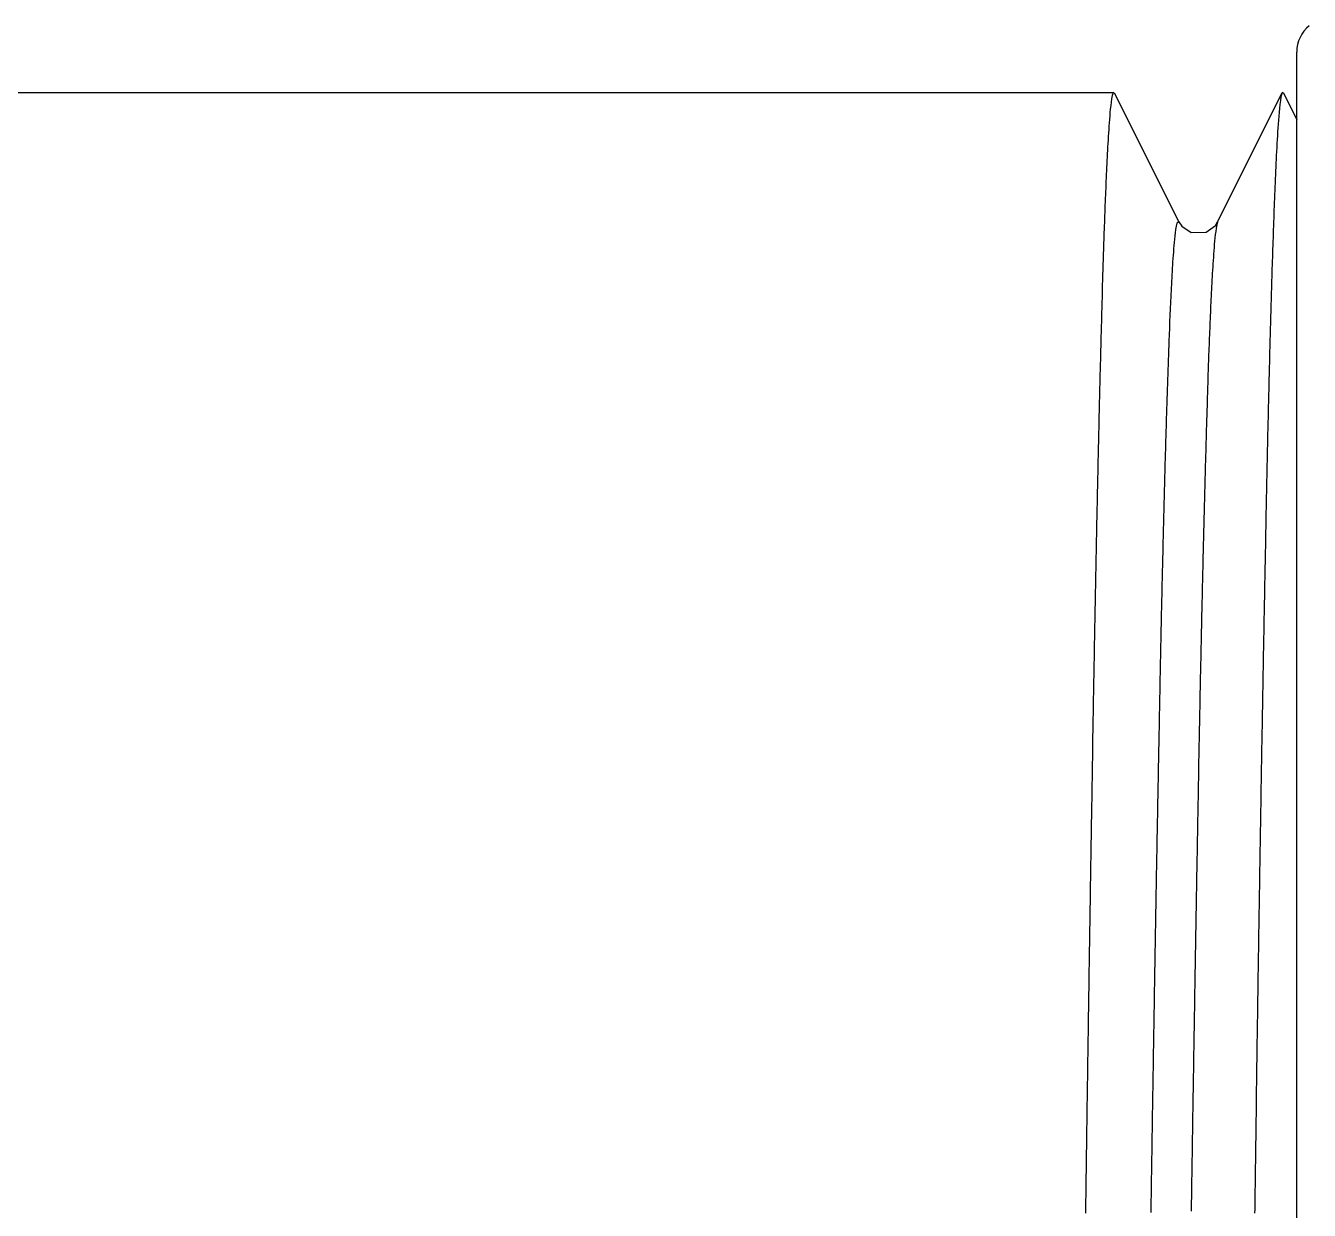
# Model space of a CAD drawing. Header units: millimetres. Extents: x 0 to 3800, y -67 to 2530.
# Drawn here: x 3271.89 to 3283.58, y 903.16 to 913.94 of the extents above; entities that cross this region are included whole.
import ezdxf

# ---------------------------------------------------------------- set-up
doc = ezdxf.new("R2010")
doc.units = ezdxf.units.MM
doc.layers.add('내부선 및 부속', color=4, linetype='Continuous')

msp = doc.modelspace()

# ---------------------------------------------------------------- linework, layer by layer
at = {"layer": '내부선 및 부속', "linetype": 'Continuous'}
for p, q in [((3283.461, 871.903), (3283.461, 913.701)), ((3261.559, 913.333), (3281.793, 913.333)), ((3261.559, 913.333), (3281.793, 913.333)), ((3281.799, 913.328), (3282.386, 912.155)), ((3282.741, 912.155), (3283.327, 913.328)), ((3283.333, 913.333), (3283.327, 913.328)), ((3283.339, 913.328), (3283.333, 913.333)), ((3283.339, 913.328), (3283.461, 913.083))]:
    msp.add_line(p, q, dxfattribs=at)
at = {"layer": '내부선 및 부속', "linetype": 'Continuous', "flags": 128}
for points in [[(3281.793, 913.334), (3281.781, 913.306), (3281.775, 913.275), (3281.77, 913.244), (3281.767, 913.213), (3281.763, 913.182), (3281.76, 913.151), (3281.758, 913.119), (3281.755, 913.088), (3281.753, 913.057), (3281.751, 913.026), (3281.749, 912.994), (3281.747, 912.963), (3281.745, 912.932), (3281.743, 912.901), (3281.741, 912.869), (3281.739, 912.838), (3281.738, 912.807), (3281.736, 912.775), (3281.734, 912.744), (3281.733, 912.713), (3281.731, 912.682), (3281.73, 912.65), (3281.728, 912.619), (3281.727, 912.588), (3281.726, 912.556), (3281.724, 912.525), (3281.723, 912.494), (3281.722, 912.462), (3281.72, 912.431), (3281.719, 912.4), (3281.718, 912.369), (3281.717, 912.337), (3281.715, 912.306), (3281.714, 912.275), (3281.713, 912.243), (3281.712, 912.212), (3281.711, 912.181), (3281.71, 912.149), (3281.708, 912.118), (3281.707, 912.087), (3281.706, 912.055), (3281.705, 912.024), (3281.704, 911.993), (3281.703, 911.962), (3281.702, 911.93), (3281.701, 911.899), (3281.7, 911.868), (3281.699, 911.836), (3281.698, 911.805), (3281.697, 911.774), (3281.696, 911.742), (3281.695, 911.711), (3281.694, 911.68), (3281.693, 911.648), (3281.692, 911.617), (3281.691, 911.586), (3281.69, 911.554), (3281.689, 911.523), (3281.689, 911.492), (3281.688, 911.461), (3281.687, 911.429), (3281.686, 911.398), (3281.685, 911.367), (3281.684, 911.335), (3281.683, 911.304), (3281.682, 911.273), (3281.682, 911.241), (3281.681, 911.21), (3281.68, 911.179), (3281.679, 911.147), (3281.678, 911.116), (3281.677, 911.085), (3281.677, 911.053), (3281.676, 911.022), (3281.675, 910.991), (3281.674, 910.959), (3281.673, 910.928), (3281.673, 910.897), (3281.672, 910.866), (3281.671, 910.834), (3281.67, 910.803), (3281.669, 910.772), (3281.669, 910.74), (3281.668, 910.709), (3281.667, 910.678), (3281.666, 910.646), (3281.666, 910.615), (3281.665, 910.584), (3281.664, 910.552), (3281.663, 910.521), (3281.663, 910.49), (3281.662, 910.458), (3281.661, 910.427), (3281.66, 910.396), (3281.66, 910.364), (3281.659, 910.333), (3281.658, 910.302), (3281.658, 910.27), (3281.657, 910.239), (3281.656, 910.208), (3281.656, 910.208), (3281.655, 910.177), (3281.655, 910.145), (3281.654, 910.114), (3281.653, 910.083), (3281.653, 910.051), (3281.652, 910.02), (3281.651, 909.989), (3281.651, 909.957), (3281.65, 909.926), (3281.649, 909.895), (3281.649, 909.863), (3281.648, 909.832), (3281.647, 909.801), (3281.647, 909.769), (3281.646, 909.738), (3281.645, 909.707), (3281.645, 909.675), (3281.644, 909.644), (3281.643, 909.613), (3281.643, 909.581), (3281.642, 909.55), (3281.641, 909.519), (3281.641, 909.487), (3281.64, 909.456), (3281.639, 909.425), (3281.639, 909.393), (3281.638, 909.362), (3281.638, 909.331), (3281.637, 909.3), (3281.636, 909.268), (3281.636, 909.237), (3281.635, 909.206), (3281.634, 909.174), (3281.634, 909.143), (3281.633, 909.112), (3281.633, 909.08), (3281.632, 909.049), (3281.631, 909.018), (3281.631, 908.986), (3281.63, 908.955), (3281.63, 908.924), (3281.629, 908.892), (3281.628, 908.861), (3281.628, 908.83), (3281.627, 908.798), (3281.627, 908.767), (3281.626, 908.736), (3281.625, 908.704), (3281.625, 908.673), (3281.624, 908.642), (3281.624, 908.61), (3281.623, 908.579), (3281.622, 908.548), (3281.622, 908.516), (3281.621, 908.485), (3281.621, 908.454), (3281.62, 908.422), (3281.62, 908.391), (3281.619, 908.36), (3281.618, 908.329), (3281.618, 908.297), (3281.617, 908.266), (3281.617, 908.235), (3281.616, 908.203), (3281.616, 908.172), (3281.615, 908.141), (3281.614, 908.109), (3281.614, 908.078), (3281.613, 908.047), (3281.613, 908.015), (3281.612, 907.984), (3281.612, 907.953), (3281.611, 907.921), (3281.611, 907.89), (3281.61, 907.859), (3281.609, 907.827), (3281.609, 907.796), (3281.608, 907.765), (3281.608, 907.733), (3281.607, 907.702), (3281.607, 907.671), (3281.606, 907.639), (3281.606, 907.608), (3281.605, 907.577), (3281.605, 907.545), (3281.604, 907.514), (3281.603, 907.483), (3281.603, 907.451), (3281.602, 907.42), (3281.602, 907.389), (3281.601, 907.358), (3281.601, 907.326), (3281.6, 907.295), (3281.6, 907.264), (3281.599, 907.232), (3281.599, 907.201), (3281.598, 907.17), (3281.598, 907.138), (3281.597, 907.107), (3281.597, 907.076), (3281.597, 907.076), (3281.596, 907.044), (3281.596, 907.013), (3281.595, 906.982), (3281.595, 906.95), (3281.594, 906.919), (3281.594, 906.888), (3281.593, 906.856), (3281.592, 906.825), (3281.592, 906.794), (3281.591, 906.762), (3281.591, 906.731), (3281.59, 906.7), (3281.59, 906.668), (3281.589, 906.637), (3281.589, 906.606), (3281.588, 906.574), (3281.588, 906.543), (3281.587, 906.512), (3281.587, 906.48), (3281.586, 906.449), (3281.586, 906.418), (3281.585, 906.386), (3281.585, 906.355), (3281.584, 906.324), (3281.584, 906.292), (3281.583, 906.261), (3281.583, 906.23), (3281.582, 906.199), (3281.582, 906.167), (3281.581, 906.136), (3281.581, 906.105), (3281.58, 906.073), (3281.58, 906.042), (3281.579, 906.011), (3281.579, 905.979), (3281.579, 905.948), (3281.578, 905.917), (3281.578, 905.885), (3281.577, 905.854), (3281.577, 905.823), (3281.576, 905.791), (3281.576, 905.76), (3281.575, 905.729), (3281.575, 905.697), (3281.574, 905.666), (3281.574, 905.635), (3281.573, 905.603), (3281.573, 905.572), (3281.572, 905.541), (3281.572, 905.509), (3281.571, 905.478), (3281.571, 905.447), (3281.57, 905.415), (3281.57, 905.384), (3281.569, 905.353), (3281.569, 905.321), (3281.568, 905.29), (3281.568, 905.259), (3281.568, 905.227), (3281.567, 905.196), (3281.567, 905.165), (3281.566, 905.133), (3281.566, 905.102), (3281.565, 905.071), (3281.565, 905.04), (3281.564, 905.008), (3281.564, 904.977), (3281.563, 904.946), (3281.563, 904.914), (3281.562, 904.883), (3281.562, 904.852), (3281.561, 904.82), (3281.561, 904.789), (3281.561, 904.758), (3281.56, 904.726), (3281.56, 904.695), (3281.559, 904.664), (3281.559, 904.632), (3281.558, 904.601), (3281.558, 904.57), (3281.557, 904.538), (3281.557, 904.507), (3281.556, 904.476), (3281.556, 904.444), (3281.556, 904.413), (3281.555, 904.382), (3281.555, 904.35), (3281.554, 904.319), (3281.554, 904.288), (3281.553, 904.256), (3281.553, 904.225), (3281.552, 904.194), (3281.552, 904.162), (3281.551, 904.131), (3281.551, 904.1), (3281.551, 904.068), (3281.55, 904.037), (3281.55, 904.006), (3281.549, 903.974), (3281.549, 903.943), (3281.549, 903.943), (3281.548, 903.912), (3281.548, 903.88), (3281.547, 903.849), (3281.547, 903.818), (3281.547, 903.787), (3281.546, 903.755), (3281.546, 903.724), (3281.545, 903.693), (3281.545, 903.661), (3281.544, 903.63), (3281.544, 903.599), (3281.543, 903.567), (3281.543, 903.536), (3281.543, 903.505), (3281.542, 903.473), (3281.542, 903.442), (3281.541, 903.411), (3281.541, 903.379), (3281.54, 903.348), (3281.54, 903.317), (3281.54, 903.285), (3281.539, 903.254), (3281.539, 903.223), (3281.538, 903.191), (3281.538, 903.16), (3281.537, 903.129)], [(3283.327, 913.328), (3283.317, 913.294), (3283.312, 913.258), (3283.308, 913.223), (3283.304, 913.187), (3283.3, 913.152), (3283.297, 913.116), (3283.294, 913.081), (3283.292, 913.045), (3283.289, 913.009), (3283.287, 912.974), (3283.285, 912.938), (3283.283, 912.903), (3283.281, 912.867), (3283.279, 912.831), (3283.277, 912.796), (3283.275, 912.76), (3283.273, 912.725), (3283.271, 912.689), (3283.27, 912.653), (3283.268, 912.618), (3283.266, 912.582), (3283.265, 912.546), (3283.263, 912.511), (3283.262, 912.475), (3283.26, 912.439), (3283.259, 912.404), (3283.258, 912.368), (3283.256, 912.332), (3283.255, 912.297), (3283.253, 912.261), (3283.252, 912.226), (3283.251, 912.19), (3283.25, 912.154), (3283.248, 912.119), (3283.247, 912.083), (3283.246, 912.047), (3283.245, 912.012), (3283.243, 911.976), (3283.242, 911.94), (3283.241, 911.905), (3283.24, 911.869), (3283.239, 911.833), (3283.238, 911.798), (3283.236, 911.762), (3283.235, 911.726), (3283.234, 911.691), (3283.233, 911.655), (3283.232, 911.619), (3283.231, 911.584), (3283.23, 911.548), (3283.229, 911.512), (3283.228, 911.477), (3283.227, 911.441), (3283.226, 911.405), (3283.225, 911.37), (3283.224, 911.334), (3283.223, 911.298), (3283.222, 911.263), (3283.221, 911.227), (3283.22, 911.191), (3283.219, 911.156), (3283.218, 911.12), (3283.217, 911.084), (3283.216, 911.049), (3283.215, 911.013), (3283.214, 910.977), (3283.214, 910.942), (3283.213, 910.906), (3283.212, 910.87), (3283.211, 910.835), (3283.21, 910.799), (3283.209, 910.763), (3283.208, 910.728), (3283.207, 910.692), (3283.206, 910.656), (3283.206, 910.621), (3283.205, 910.585), (3283.204, 910.549), (3283.203, 910.514), (3283.202, 910.478), (3283.201, 910.442), (3283.201, 910.407), (3283.2, 910.371), (3283.199, 910.335), (3283.198, 910.3), (3283.197, 910.264), (3283.196, 910.228), (3283.196, 910.193), (3283.195, 910.157), (3283.194, 910.121), (3283.193, 910.086), (3283.192, 910.05), (3283.192, 910.014), (3283.191, 909.979), (3283.19, 909.943), (3283.189, 909.907), (3283.189, 909.872), (3283.188, 909.836), (3283.187, 909.8), (3283.186, 909.765), (3283.186, 909.765), (3283.186, 909.729), (3283.185, 909.693), (3283.184, 909.658), (3283.183, 909.622), (3283.183, 909.586), (3283.182, 909.551), (3283.181, 909.515), (3283.18, 909.479), (3283.18, 909.444), (3283.179, 909.408), (3283.178, 909.372), (3283.177, 909.337), (3283.177, 909.301), (3283.176, 909.265), (3283.175, 909.23), (3283.175, 909.194), (3283.174, 909.158), (3283.173, 909.123), (3283.173, 909.087), (3283.172, 909.051), (3283.171, 909.016), (3283.17, 908.98), (3283.17, 908.944), (3283.169, 908.909), (3283.168, 908.873), (3283.168, 908.837), (3283.167, 908.802), (3283.166, 908.766), (3283.166, 908.73), (3283.165, 908.695), (3283.164, 908.659), (3283.164, 908.623), (3283.163, 908.588), (3283.162, 908.552), (3283.162, 908.516), (3283.161, 908.481), (3283.16, 908.445), (3283.16, 908.409), (3283.159, 908.374), (3283.158, 908.338), (3283.158, 908.302), (3283.157, 908.267), (3283.156, 908.231), (3283.156, 908.195), (3283.155, 908.16), (3283.155, 908.124), (3283.154, 908.088), (3283.153, 908.053), (3283.153, 908.017), (3283.152, 907.981), (3283.151, 907.946), (3283.151, 907.91), (3283.15, 907.874), (3283.149, 907.839), (3283.149, 907.803), (3283.148, 907.767), (3283.148, 907.732), (3283.147, 907.696), (3283.146, 907.66), (3283.146, 907.625), (3283.145, 907.589), (3283.145, 907.553), (3283.144, 907.518), (3283.143, 907.482), (3283.143, 907.446), (3283.142, 907.411), (3283.141, 907.375), (3283.141, 907.339), (3283.14, 907.304), (3283.14, 907.268), (3283.139, 907.232), (3283.138, 907.197), (3283.138, 907.161), (3283.137, 907.125), (3283.137, 907.09), (3283.136, 907.054), (3283.135, 907.018), (3283.135, 906.983), (3283.134, 906.947), (3283.134, 906.911), (3283.133, 906.876), (3283.133, 906.84), (3283.132, 906.804), (3283.131, 906.769), (3283.131, 906.733), (3283.13, 906.697), (3283.13, 906.662), (3283.129, 906.626), (3283.128, 906.59), (3283.128, 906.555), (3283.127, 906.519), (3283.127, 906.483), (3283.126, 906.447), (3283.126, 906.412), (3283.125, 906.376), (3283.124, 906.34), (3283.124, 906.305), (3283.123, 906.269), (3283.123, 906.233), (3283.122, 906.198), (3283.122, 906.198), (3283.122, 906.162), (3283.121, 906.126), (3283.121, 906.091), (3283.12, 906.055), (3283.119, 906.019), (3283.119, 905.984), (3283.118, 905.948), (3283.118, 905.912), (3283.117, 905.877), (3283.117, 905.841), (3283.116, 905.805), (3283.116, 905.77), (3283.115, 905.734), (3283.114, 905.698), (3283.114, 905.663), (3283.113, 905.627), (3283.113, 905.591), (3283.112, 905.556), (3283.112, 905.52), (3283.111, 905.484), (3283.111, 905.449), (3283.11, 905.413), (3283.11, 905.377), (3283.109, 905.342), (3283.108, 905.306), (3283.108, 905.27), (3283.107, 905.235), (3283.107, 905.199), (3283.106, 905.163), (3283.106, 905.128), (3283.105, 905.092), (3283.105, 905.056), (3283.104, 905.021), (3283.104, 904.985), (3283.103, 904.949), (3283.103, 904.914), (3283.102, 904.878), (3283.102, 904.842), (3283.101, 904.807), (3283.1, 904.771), (3283.1, 904.735), (3283.099, 904.7), (3283.099, 904.664), (3283.098, 904.628), (3283.098, 904.593), (3283.097, 904.557), (3283.097, 904.521), (3283.096, 904.486), (3283.096, 904.45), (3283.095, 904.414), (3283.095, 904.379), (3283.094, 904.343), (3283.094, 904.307), (3283.093, 904.272), (3283.093, 904.236), (3283.092, 904.2), (3283.092, 904.165), (3283.091, 904.129), (3283.091, 904.093), (3283.09, 904.057), (3283.09, 904.022), (3283.089, 903.986), (3283.089, 903.95), (3283.088, 903.915), (3283.088, 903.879), (3283.087, 903.843), (3283.087, 903.808), (3283.086, 903.772), (3283.086, 903.736), (3283.085, 903.701), (3283.085, 903.665), (3283.084, 903.629), (3283.084, 903.594), (3283.083, 903.558), (3283.083, 903.522), (3283.082, 903.487), (3283.082, 903.451), (3283.081, 903.415), (3283.081, 903.38), (3283.08, 903.344), (3283.08, 903.308), (3283.079, 903.273), (3283.079, 903.237), (3283.078, 903.201), (3283.078, 903.166), (3283.077, 903.13)], [(3282.386, 912.155), (3282.369, 912.143), (3282.363, 912.115), (3282.358, 912.086), (3282.354, 912.056), (3282.351, 912.027), (3282.348, 911.998), (3282.345, 911.968), (3282.342, 911.939), (3282.34, 911.909), (3282.338, 911.88), (3282.335, 911.85), (3282.333, 911.821), (3282.331, 911.791), (3282.33, 911.762), (3282.328, 911.732), (3282.326, 911.703), (3282.324, 911.673), (3282.323, 911.644), (3282.321, 911.614), (3282.32, 911.585), (3282.318, 911.555), (3282.317, 911.526), (3282.315, 911.496), (3282.314, 911.467), (3282.312, 911.437), (3282.311, 911.408), (3282.31, 911.378), (3282.308, 911.349), (3282.307, 911.319), (3282.306, 911.29), (3282.304, 911.26), (3282.303, 911.231), (3282.302, 911.201), (3282.301, 911.172), (3282.3, 911.142), (3282.298, 911.113), (3282.297, 911.083), (3282.296, 911.054), (3282.295, 911.024), (3282.294, 910.995), (3282.293, 910.965), (3282.292, 910.936), (3282.291, 910.906), (3282.29, 910.876), (3282.289, 910.847), (3282.288, 910.817), (3282.287, 910.788), (3282.286, 910.758), (3282.285, 910.729), (3282.284, 910.699), (3282.283, 910.67), (3282.282, 910.64), (3282.281, 910.611), (3282.28, 910.581), (3282.279, 910.552), (3282.278, 910.522), (3282.277, 910.493), (3282.276, 910.463), (3282.275, 910.433), (3282.274, 910.404), (3282.273, 910.374), (3282.272, 910.345), (3282.272, 910.315), (3282.271, 910.286), (3282.27, 910.256), (3282.269, 910.227), (3282.268, 910.197), (3282.267, 910.168), (3282.266, 910.138), (3282.266, 910.109), (3282.265, 910.079), (3282.264, 910.05), (3282.263, 910.02), (3282.262, 909.99), (3282.261, 909.961), (3282.261, 909.931), (3282.26, 909.902), (3282.259, 909.872), (3282.258, 909.843), (3282.258, 909.813), (3282.257, 909.784), (3282.256, 909.754), (3282.255, 909.725), (3282.254, 909.695), (3282.254, 909.666), (3282.253, 909.636), (3282.252, 909.607), (3282.251, 909.577), (3282.251, 909.547), (3282.25, 909.518), (3282.249, 909.488), (3282.248, 909.459), (3282.248, 909.429), (3282.247, 909.4), (3282.246, 909.37), (3282.246, 909.341), (3282.245, 909.311), (3282.244, 909.282), (3282.243, 909.252), (3282.243, 909.223), (3282.243, 909.223), (3282.242, 909.193), (3282.241, 909.163), (3282.241, 909.134), (3282.24, 909.104), (3282.239, 909.075), (3282.238, 909.045), (3282.238, 909.016), (3282.237, 908.986), (3282.236, 908.957), (3282.236, 908.927), (3282.235, 908.898), (3282.234, 908.868), (3282.234, 908.839), (3282.233, 908.809), (3282.232, 908.779), (3282.232, 908.75), (3282.231, 908.72), (3282.23, 908.691), (3282.23, 908.661), (3282.229, 908.632), (3282.228, 908.602), (3282.228, 908.573), (3282.227, 908.543), (3282.227, 908.514), (3282.226, 908.484), (3282.225, 908.455), (3282.225, 908.425), (3282.224, 908.395), (3282.223, 908.366), (3282.223, 908.336), (3282.222, 908.307), (3282.222, 908.277), (3282.221, 908.248), (3282.22, 908.218), (3282.22, 908.189), (3282.219, 908.159), (3282.218, 908.13), (3282.218, 908.1), (3282.217, 908.071), (3282.217, 908.041), (3282.216, 908.011), (3282.215, 907.982), (3282.215, 907.952), (3282.214, 907.923), (3282.214, 907.893), (3282.213, 907.864), (3282.212, 907.834), (3282.212, 907.805), (3282.211, 907.775), (3282.211, 907.746), (3282.21, 907.716), (3282.209, 907.686), (3282.209, 907.657), (3282.208, 907.627), (3282.208, 907.598), (3282.207, 907.568), (3282.207, 907.539), (3282.206, 907.509), (3282.205, 907.48), (3282.205, 907.45), (3282.204, 907.421), (3282.204, 907.391), (3282.203, 907.362), (3282.203, 907.332), (3282.202, 907.302), (3282.201, 907.273), (3282.201, 907.243), (3282.2, 907.214), (3282.2, 907.184), (3282.199, 907.155), (3282.199, 907.125), (3282.198, 907.096), (3282.198, 907.066), (3282.197, 907.037), (3282.196, 907.007), (3282.196, 906.978), (3282.195, 906.948), (3282.195, 906.918), (3282.194, 906.889), (3282.194, 906.859), (3282.193, 906.83), (3282.193, 906.8), (3282.192, 906.771), (3282.192, 906.741), (3282.191, 906.712), (3282.19, 906.682), (3282.19, 906.653), (3282.189, 906.623), (3282.189, 906.593), (3282.188, 906.564), (3282.188, 906.534), (3282.187, 906.505), (3282.187, 906.475), (3282.186, 906.446), (3282.186, 906.416), (3282.185, 906.387), (3282.185, 906.357), (3282.184, 906.328), (3282.184, 906.298), (3282.183, 906.269), (3282.183, 906.269), (3282.182, 906.239), (3282.182, 906.209), (3282.181, 906.18), (3282.181, 906.15), (3282.18, 906.121), (3282.18, 906.091), (3282.179, 906.062), (3282.179, 906.032), (3282.178, 906.003), (3282.178, 905.973), (3282.177, 905.944), (3282.177, 905.914), (3282.176, 905.884), (3282.176, 905.855), (3282.175, 905.825), (3282.175, 905.796), (3282.174, 905.766), (3282.174, 905.737), (3282.173, 905.707), (3282.173, 905.678), (3282.172, 905.648), (3282.172, 905.619), (3282.171, 905.589), (3282.171, 905.56), (3282.17, 905.53), (3282.17, 905.5), (3282.169, 905.471), (3282.169, 905.441), (3282.168, 905.412), (3282.168, 905.382), (3282.167, 905.353), (3282.167, 905.323), (3282.166, 905.294), (3282.166, 905.264), (3282.165, 905.235), (3282.165, 905.205), (3282.164, 905.175), (3282.164, 905.146), (3282.163, 905.116), (3282.163, 905.087), (3282.162, 905.057), (3282.162, 905.028), (3282.162, 904.998), (3282.161, 904.969), (3282.161, 904.939), (3282.16, 904.91), (3282.16, 904.88), (3282.159, 904.851), (3282.159, 904.821), (3282.158, 904.791), (3282.158, 904.762), (3282.157, 904.732), (3282.157, 904.703), (3282.156, 904.673), (3282.156, 904.644), (3282.155, 904.614), (3282.155, 904.585), (3282.154, 904.555), (3282.154, 904.526), (3282.153, 904.496), (3282.153, 904.466), (3282.153, 904.437), (3282.152, 904.407), (3282.152, 904.378), (3282.151, 904.348), (3282.151, 904.319), (3282.15, 904.289), (3282.15, 904.26), (3282.149, 904.23), (3282.149, 904.201), (3282.148, 904.171), (3282.148, 904.141), (3282.147, 904.112), (3282.147, 904.082), (3282.146, 904.053), (3282.146, 904.023), (3282.146, 903.994), (3282.145, 903.964), (3282.145, 903.935), (3282.144, 903.905), (3282.144, 903.876), (3282.143, 903.846), (3282.143, 903.817), (3282.142, 903.787), (3282.142, 903.757), (3282.141, 903.728), (3282.141, 903.698), (3282.141, 903.669), (3282.14, 903.639), (3282.14, 903.61), (3282.139, 903.58), (3282.139, 903.551), (3282.138, 903.521), (3282.138, 903.492), (3282.137, 903.462), (3282.137, 903.432), (3282.137, 903.403), (3282.136, 903.373), (3282.136, 903.344), (3282.135, 903.314), (3282.135, 903.314), (3282.135, 903.285), (3282.134, 903.255), (3282.134, 903.226), (3282.133, 903.196), (3282.133, 903.167), (3282.133, 903.137)], [(3282.386, 912.155), (3282.414, 912.114), (3282.5, 912.058), (3282.637, 912.062), (3282.72, 912.123), (3282.74, 912.155)], [(3282.741, 912.155), (3282.732, 912.127), (3282.727, 912.097), (3282.723, 912.068), (3282.719, 912.039), (3282.716, 912.009), (3282.713, 911.98), (3282.71, 911.951), (3282.708, 911.921), (3282.706, 911.892), (3282.704, 911.862), (3282.702, 911.833), (3282.7, 911.803), (3282.698, 911.774), (3282.696, 911.744), (3282.694, 911.715), (3282.692, 911.685), (3282.691, 911.656), (3282.689, 911.626), (3282.687, 911.597), (3282.686, 911.567), (3282.684, 911.538), (3282.683, 911.508), (3282.681, 911.479), (3282.68, 911.449), (3282.679, 911.42), (3282.677, 911.39), (3282.676, 911.361), (3282.675, 911.331), (3282.673, 911.302), (3282.672, 911.272), (3282.671, 911.243), (3282.67, 911.213), (3282.669, 911.184), (3282.667, 911.154), (3282.666, 911.125), (3282.665, 911.095), (3282.664, 911.065), (3282.663, 911.036), (3282.662, 911.006), (3282.661, 910.977), (3282.659, 910.947), (3282.658, 910.918), (3282.657, 910.888), (3282.656, 910.859), (3282.655, 910.829), (3282.654, 910.8), (3282.653, 910.77), (3282.652, 910.741), (3282.651, 910.711), (3282.65, 910.682), (3282.649, 910.652), (3282.648, 910.623), (3282.647, 910.593), (3282.646, 910.563), (3282.646, 910.534), (3282.645, 910.504), (3282.644, 910.475), (3282.643, 910.445), (3282.642, 910.416), (3282.641, 910.386), (3282.64, 910.357), (3282.639, 910.327), (3282.638, 910.298), (3282.637, 910.268), (3282.637, 910.239), (3282.636, 910.209), (3282.635, 910.18), (3282.634, 910.15), (3282.633, 910.12), (3282.632, 910.091), (3282.632, 910.061), (3282.631, 910.032), (3282.63, 910.002), (3282.629, 909.973), (3282.628, 909.943), (3282.627, 909.914), (3282.627, 909.884), (3282.626, 909.855), (3282.625, 909.825), (3282.624, 909.796), (3282.624, 909.766), (3282.623, 909.737), (3282.622, 909.707), (3282.621, 909.677), (3282.62, 909.648), (3282.62, 909.618), (3282.619, 909.589), (3282.618, 909.559), (3282.617, 909.53), (3282.617, 909.5), (3282.616, 909.471), (3282.615, 909.441), (3282.615, 909.412), (3282.614, 909.382), (3282.613, 909.353), (3282.612, 909.323), (3282.612, 909.293), (3282.611, 909.264), (3282.61, 909.234), (3282.61, 909.205), (3282.61, 909.205), (3282.609, 909.175), (3282.608, 909.146), (3282.607, 909.116), (3282.607, 909.087), (3282.606, 909.057), (3282.605, 909.028), (3282.605, 908.998), (3282.604, 908.969), (3282.603, 908.939), (3282.603, 908.909), (3282.602, 908.88), (3282.601, 908.85), (3282.601, 908.821), (3282.6, 908.791), (3282.599, 908.762), (3282.599, 908.732), (3282.598, 908.703), (3282.597, 908.673), (3282.597, 908.644), (3282.596, 908.614), (3282.595, 908.585), (3282.595, 908.555), (3282.594, 908.525), (3282.593, 908.496), (3282.593, 908.466), (3282.592, 908.437), (3282.592, 908.407), (3282.591, 908.378), (3282.59, 908.348), (3282.59, 908.319), (3282.589, 908.289), (3282.588, 908.26), (3282.588, 908.23), (3282.587, 908.201), (3282.587, 908.171), (3282.586, 908.141), (3282.585, 908.112), (3282.585, 908.082), (3282.584, 908.053), (3282.583, 908.023), (3282.583, 907.994), (3282.582, 907.964), (3282.582, 907.935), (3282.581, 907.905), (3282.58, 907.876), (3282.58, 907.846), (3282.579, 907.817), (3282.579, 907.787), (3282.578, 907.757), (3282.578, 907.728), (3282.577, 907.698), (3282.576, 907.669), (3282.576, 907.639), (3282.575, 907.61), (3282.575, 907.58), (3282.574, 907.551), (3282.573, 907.521), (3282.573, 907.492), (3282.572, 907.462), (3282.572, 907.432), (3282.571, 907.403), (3282.571, 907.373), (3282.57, 907.344), (3282.569, 907.314), (3282.569, 907.285), (3282.568, 907.255), (3282.568, 907.226), (3282.567, 907.196), (3282.567, 907.167), (3282.566, 907.137), (3282.566, 907.108), (3282.565, 907.078), (3282.564, 907.048), (3282.564, 907.019), (3282.563, 906.989), (3282.563, 906.96), (3282.562, 906.93), (3282.562, 906.901), (3282.561, 906.871), (3282.561, 906.842), (3282.56, 906.812), (3282.56, 906.783), (3282.559, 906.753), (3282.558, 906.723), (3282.558, 906.694), (3282.557, 906.664), (3282.557, 906.635), (3282.556, 906.605), (3282.556, 906.576), (3282.555, 906.546), (3282.555, 906.517), (3282.554, 906.487), (3282.554, 906.458), (3282.553, 906.428), (3282.553, 906.399), (3282.552, 906.369), (3282.552, 906.339), (3282.551, 906.31), (3282.551, 906.28), (3282.55, 906.251), (3282.55, 906.251), (3282.549, 906.221), (3282.549, 906.192), (3282.548, 906.162), (3282.548, 906.133), (3282.547, 906.103), (3282.547, 906.074), (3282.546, 906.044), (3282.546, 906.014), (3282.545, 905.985), (3282.545, 905.955), (3282.544, 905.926), (3282.544, 905.896), (3282.543, 905.867), (3282.543, 905.837), (3282.542, 905.808), (3282.542, 905.778), (3282.541, 905.749), (3282.541, 905.719), (3282.54, 905.69), (3282.54, 905.66), (3282.539, 905.63), (3282.539, 905.601), (3282.538, 905.571), (3282.538, 905.542), (3282.537, 905.512), (3282.537, 905.483), (3282.536, 905.453), (3282.536, 905.424), (3282.535, 905.394), (3282.535, 905.365), (3282.534, 905.335), (3282.534, 905.305), (3282.533, 905.276), (3282.533, 905.246), (3282.532, 905.217), (3282.532, 905.187), (3282.531, 905.158), (3282.531, 905.128), (3282.53, 905.099), (3282.53, 905.069), (3282.529, 905.04), (3282.529, 905.01), (3282.529, 904.981), (3282.528, 904.951), (3282.528, 904.921), (3282.527, 904.892), (3282.527, 904.862), (3282.526, 904.833), (3282.526, 904.803), (3282.525, 904.774), (3282.525, 904.744), (3282.524, 904.715), (3282.524, 904.685), (3282.523, 904.656), (3282.523, 904.626), (3282.522, 904.596), (3282.522, 904.567), (3282.521, 904.537), (3282.521, 904.508), (3282.52, 904.478), (3282.52, 904.449), (3282.52, 904.419), (3282.519, 904.39), (3282.519, 904.36), (3282.518, 904.331), (3282.518, 904.301), (3282.517, 904.271), (3282.517, 904.242), (3282.516, 904.212), (3282.516, 904.183), (3282.515, 904.153), (3282.515, 904.124), (3282.514, 904.094), (3282.514, 904.065), (3282.513, 904.035), (3282.513, 904.006), (3282.513, 903.976), (3282.512, 903.947), (3282.512, 903.917), (3282.511, 903.887), (3282.511, 903.858), (3282.51, 903.828), (3282.51, 903.799), (3282.509, 903.769), (3282.509, 903.74), (3282.508, 903.71), (3282.508, 903.681), (3282.508, 903.651), (3282.507, 903.622), (3282.507, 903.592), (3282.506, 903.562), (3282.506, 903.533), (3282.505, 903.503), (3282.505, 903.474), (3282.504, 903.444), (3282.504, 903.415), (3282.504, 903.385), (3282.503, 903.356), (3282.503, 903.326), (3282.502, 903.297), (3282.502, 903.297), (3282.502, 903.267), (3282.501, 903.238), (3282.501, 903.208), (3282.5, 903.178), (3282.5, 903.149)]]:
    msp.add_lwpolyline(points, dxfattribs=at)
at = {"layer": '내부선 및 부속', "linetype": 'Continuous'}
msp.add_arc((3283.769, 913.701), 0.308, 129.0021, 180, dxfattribs=at)

doc.saveas('drawing.dxf')
